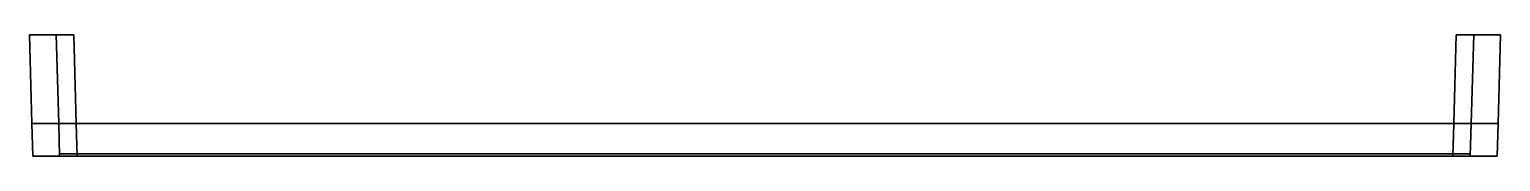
# Model space of a CAD drawing. Extents: x -165 to 165, y -27 to 0.
import ezdxf

# ---------------------------------------------------------------- set-up
doc = ezdxf.new("R2010")
doc.units = 0
doc.layers.add('METAL', color=180, linetype='CONTINUOUS')
doc.layers.add('RESINA', color=120, linetype='CONTINUOUS')

msp = doc.modelspace()

# ---------------------------------------------------------------- meshes
at = {"layer": 'METAL'}
mesh = msp.add_polyface(dxfattribs=at)
corners = [(164.86, 0, 6.56), (164.86, 0, 6.56), (164.86, 0, 6.56), (164.86, 0, 3.25), (164.86, 0, 3.25), (164.86, 0, -1.1), (164.86, 0, -1.1), (164.86, 0, -6.5), (164.86, 0, -6.5), (164.86, 0, -6.5), (164.31, -19.89, 6.31), (164.31, -19.89, 6.31), (164.31, -19.89, 3.13), (164.31, -19.89, -1.06), (164.31, -19.89, -6.25), (164.31, -19.89, -6.25), (164.1, -27.25, 6.31), (164.1, -27.25, 6.31), (164.1, -27.25, 6.31), (164.1, -27.25, 3.13), (164.1, -27.25, 3.13), (164.1, -27.25, -1.06), (164.1, -27.25, -1.06), (164.1, -27.25, -6.25), (164.1, -27.25, -6.25), (164.1, -27.25, -6.25), (158.84, 0, 6.56), (158.84, 0, 6.56), (158.84, 0, 3.25), (158.84, 0, -1.1), (158.84, 0, -6.5), (158.84, 0, -6.5), (158.29, -19.89, 6.31), (158.29, -19.89, -6.25), (158.08, -27.25, 6.31), (158.08, -27.25, 6.31), (158.08, -27.25, 3.13), (158.08, -27.25, 3.13), (158.08, -27.25, 3.13), (158.08, -26.75, 3.13), (158.08, -26.75, 3.13), (158.08, -27.25, -1.06), (158.08, -27.25, -1.06), (158.08, -27.25, -1.06), (158.08, -26.75, -1.06), (158.08, -26.75, -1.06), (158.08, -27.25, -6.25), (158.08, -27.25, -6.25), (154.91, 0, 6.56), (154.91, 0, 6.56), (154.91, 0, 6.56), (154.91, 0, 3.25), (154.91, 0, 3.25), (154.91, 0, -1.1), (154.91, 0, -1.1), (154.91, 0, -6.5), (154.91, 0, -6.5), (154.91, 0, -6.5), (154.36, -19.89, 6.31), (154.36, -19.89, 6.31), (154.36, -19.89, 6.31), (154.36, -19.89, 6.31), (154.36, -19.89, 3.13), (154.36, -19.89, 3.13), (154.36, -19.89, -1.06), (154.36, -19.89, -1.06), (154.36, -19.89, -6.25), (154.36, -19.89, -6.25), (154.36, -19.89, -6.25), (154.36, -19.89, -6.25), (154.15, -27.25, 6.31), (154.15, -27.25, 6.31), (154.15, -27.25, 3.13), (154.15, -27.25, 3.13), (154.15, -26.75, 3.13), (154.15, -27.25, -1.06), (154.15, -27.25, -1.06), (154.15, -26.75, -1.06), (154.15, -27.25, -6.25), (154.15, -27.25, -6.25), (-154.29, -27.25, 6.31), (-154.29, -27.25, 6.31), (-154.29, -27.25, 3.13), (-154.29, -27.25, 3.13), (-154.29, -26.75, 3.13), (-154.29, -27.25, -1.06), (-154.29, -27.25, -1.06), (-154.29, -26.75, -1.06), (-154.29, -27.25, -6.25), (-154.29, -27.25, -6.25), (-154.49, -19.89, 6.31), (-154.49, -19.89, 6.31), (-154.49, -19.89, 6.31), (-154.49, -19.89, 6.31), (-154.49, -19.89, 3.13), (-154.49, -19.89, 3.13), (-154.49, -19.89, -1.06), (-154.49, -19.89, -1.06), (-154.49, -19.89, -6.25), (-154.49, -19.89, -6.25), (-154.49, -19.89, -6.25), (-154.49, -19.89, -6.25), (-155.04, 0, 6.56), (-155.04, 0, 6.56), (-155.04, 0, 6.56), (-155.04, 0, 3.25), (-155.04, 0, 3.25), (-155.04, 0, -1.1), (-155.04, 0, -1.1), (-155.04, 0, -6.5), (-155.04, 0, -6.5), (-155.04, 0, -6.5), (-158.22, -27.25, 6.31), (-158.22, -27.25, 6.31), (-158.22, -27.25, 3.13), (-158.22, -27.25, 3.13), (-158.22, -27.25, 3.13), (-158.22, -26.75, 3.13), (-158.22, -26.75, 3.13), (-158.22, -27.25, -1.06), (-158.22, -27.25, -1.06), (-158.22, -27.25, -1.06), (-158.22, -26.75, -1.06), (-158.22, -26.75, -1.06), (-158.22, -27.25, -6.25), (-158.22, -27.25, -6.25), (-158.43, -19.89, 6.31), (-158.43, -19.89, -6.25), (-158.98, 0, 6.56), (-158.98, 0, 6.56), (-158.98, 0, 3.25), (-158.98, 0, -1.1), (-158.98, 0, -6.5), (-158.98, 0, -6.5), (-164.24, -27.25, 3.13), (-164.24, -27.25, 3.13), (-164.24, -27.25, -1.06), (-164.24, -27.25, -1.06), (-164.24, -27.25, -6.25), (-164.24, -27.25, -6.25), (-164.24, -27.25, -6.25), (-164.24, -27.25, 6.31), (-164.24, -27.25, 6.31), (-164.24, -27.25, 6.31), (-164.45, -19.89, -6.25), (-164.45, -19.89, -6.25), (-164.45, -19.89, 6.31), (-164.45, -19.89, 6.31), (-164.45, -19.89, 3.13), (-164.45, -19.89, -1.06), (-165, 0, 6.56), (-165, 0, 6.56), (-165, 0, 6.56), (-165, 0, 3.25), (-165, 0, 3.25), (-165, 0, -1.1), (-165, 0, -1.1), (-165, 0, -6.5), (-165, 0, -6.5), (-165, 0, -6.5)]
mesh.append_faces([[corners[k] for k in face] for face in [(105, 94, 96, 107), (148, 154, 156, 149), (130, 106, 108, 131), (103, 128, 126, 92), (125, 127, 100, 89), (135, 148, 149, 137), (141, 112, 126, 146), (144, 158, 133, 127), (97, 95, 62, 64), (153, 130, 131, 155), (128, 150, 146, 126), (136, 121, 115, 134), (139, 144, 127, 125), (112, 80, 92, 126), (111, 100, 127, 133), (102, 90, 94, 105), (98, 109, 107, 96), (147, 152, 154, 148), (159, 145, 149, 156), (129, 104, 106, 130), (110, 132, 131, 108), (124, 88, 86, 121), (81, 113, 115, 82), (143, 147, 148, 135), (145, 140, 137, 149), (88, 78, 76, 86), (151, 129, 130, 153), (132, 157, 155, 131), (138, 124, 121, 136), (113, 142, 134, 115), (83, 116, 118, 84), (114, 119, 122, 117), (120, 85, 87, 123), (75, 77, 87, 85), (52, 54, 65, 63), (12, 13, 5, 3), (28, 29, 53, 51), (48, 59, 32, 26), (47, 79, 67, 33), (19, 21, 13, 12), (17, 11, 32, 34), (15, 33, 31, 9), (4, 6, 29, 28), (26, 32, 11, 1), (22, 20, 36, 42), (25, 47, 33, 15), (34, 32, 59, 70), (56, 31, 33, 67), (50, 52, 63, 61), (69, 65, 54, 57), (10, 12, 3, 0), (7, 5, 13, 14), (27, 28, 51, 49), (55, 53, 29, 30), (46, 42, 76, 78), (71, 72, 36, 35), (16, 19, 12, 10), (14, 13, 21, 23), (62, 95, 93, 60), (2, 4, 28, 27), (30, 29, 6, 8), (24, 22, 42, 46), (35, 36, 20, 18), (73, 74, 39, 37), (38, 40, 45, 43), (41, 44, 77, 75), (101, 68, 79, 89), (80, 70, 58, 91), (97, 64, 66, 99), (82, 72, 71, 81), (83, 84, 74, 73)]])
at = {"layer": 'RESINA'}
mesh = msp.add_polyface(dxfattribs=at)
corners = [(158.08, -26.75, 3.13), (158.08, -26.75, -1.06), (154.15, -26.75, 3.13), (154.15, -26.75, -1.06), (-154.29, -26.75, 3.13), (-154.29, -26.75, -1.06), (-158.22, -26.75, 3.13), (-158.22, -26.75, -1.06)]
mesh.append_faces([[corners[k] for k in face] for face in [(7, 5, 4, 6), (1, 0, 2, 3), (4, 5, 3, 2)]])

doc.saveas('drawing.dxf')
